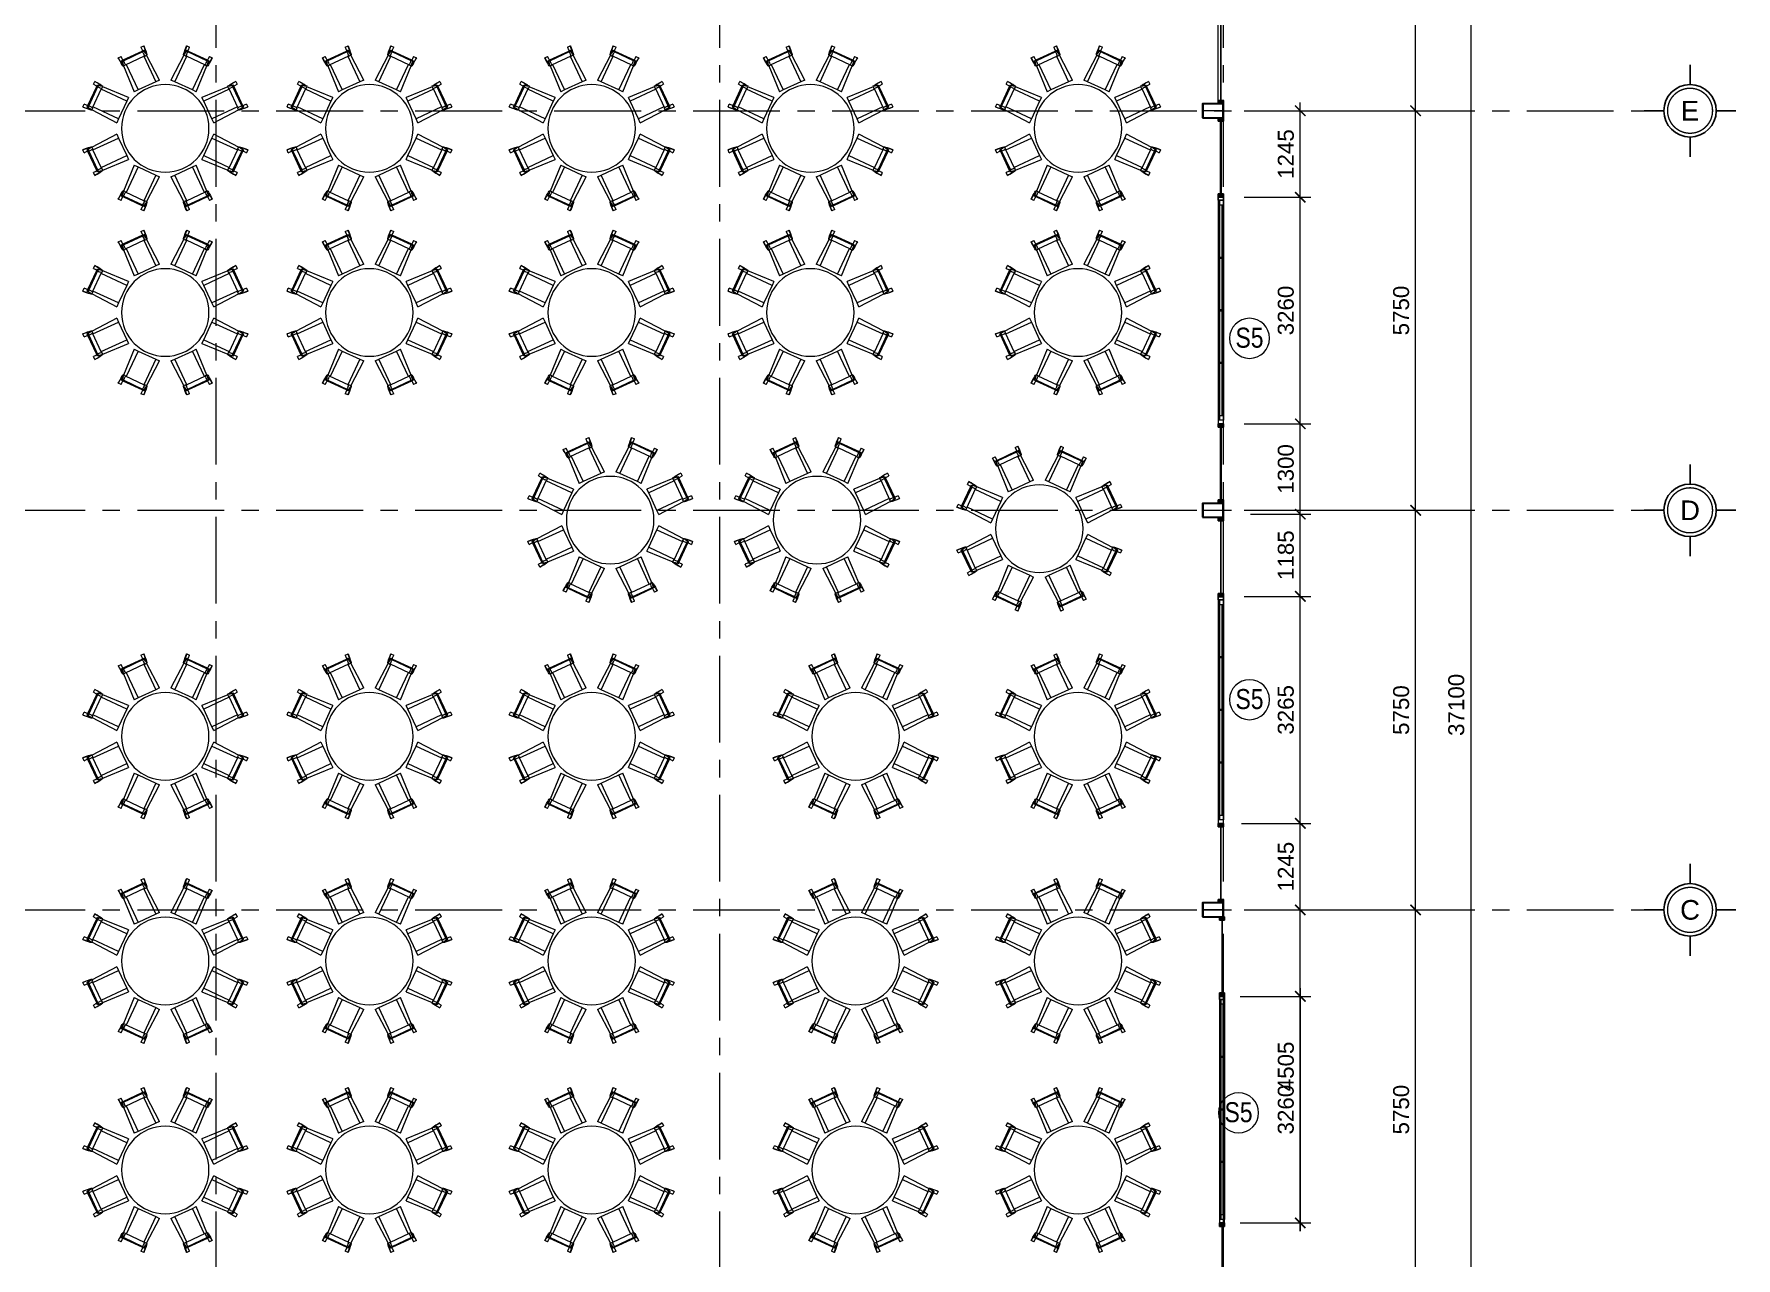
# Model space of a CAD drawing. Header units: millimetres. Extents: x 886808 to 1650903, y -1008069 to 230892.
# Drawn here: x 948298 to 972796, y -496899 to -479286 of the extents above; entities that cross this region are included whole.
import ezdxf
from ezdxf.enums import TextEntityAlignment as Align

# ---------------------------------------------------------------- set-up
doc = ezdxf.new("R2010")
doc.units = ezdxf.units.MM
for name, pattern in [('CENTER', [2, 1.25, -0.25, 0.25, -0.25]), ('CENTER2', [28.575, 19.05, -3.175, 3.175, -3.175]), ('CONTINOUS', [0])]:
    doc.linetypes.add(name, pattern=pattern)
doc.layers.get('0').update_dxf_attribs({"lineweight": 0})
for name, color, linetype, lineweight in [('03- Net Cua- 153', 153, 'Continuous', 9), ('8l NET TO', 8, 'Continuous', 9), ('A-GLAZ-CURT', 52, 'Continuous', 5), ('A-GLAZ-CWMG', 51, 'Continuous', 5), ('A-Wall', 113, 'Continuous', 30), ('A_Dim', 8, 'Continuous', 5), ('DS_Dim', 8, 'Continuous', 0), ('I-FURN', 252, 'Continuous', 5), ('net truc', 250, 'CENTER2', 5), ('Text', 250, 'Continuous', 25)]:
    doc.layers.add(name, color=color, linetype=linetype, lineweight=lineweight)
doc.styles.add('Arial', font='arial.ttf', dxfattribs={"height": 253.361452})
doc.styles.add('OBAYASHI', font='ARIALN.TTF')
doc.styles.add('TIÊU ĐỀ', font='arial.ttf', dxfattribs={"height": 230})
doc.styles.add('TRUNG TIN', font='')
doc.styles.get('TRUNG TIN').set_extended_font_data('VNI-Helve-Condense')
doc.dimstyles.new('1-100', dxfattribs={"dimtxt": 230, "dimasz": 150, "dimexe": 150, "dimexo": 300, "dimgap": 90, "dimtad": 1, "dimdec": 0, "dimrnd": 5, "dimzin": 0, "dimtxsty": 'TIÊU ĐỀ', "dimblk": 'ARCHTICK', "dimcen": 100, "dimdle": 120, "dimclrd": 256, "dimclre": 256, "dimclrt": 2, "dimadec": 0, "dimazin": 0, "dimtfac": 1, "dimtdec": 0, "dimtix": 1, "dimtmove": 1, "dimatfit": 3, "dimldrblk": 'OPEN30', "dimfxl": 900, "dimtolj": 1, "dimtzin": 0, "dimlwd": 13, "dimlwe": 13, "dimarcsym": 1})

# ---------------------------------------------------------------- blocks, each defined once
blk = doc.blocks.new('_ArchTick')
at = {"color": 0, "linetype": 'ByBlock', "const_width": 0.15}
blk.add_lwpolyline([(-0.5, -0.5), (0.5, 0.5)], dxfattribs=at)
blk = doc.blocks.new('*D625')
at = {"layer": 'A_Dim', "lineweight": 13, "transparency": 16777216}
for p, q in [((965719, -491890), (968335, -491890)), ((968185, -497760), (968185, -491770)), ((965719, -497640), (968335, -497640))]:
    blk.add_line(p, q, dxfattribs=at)
at = {"layer": 'Defpoints', "color": 0, "transparency": 16777216}
for p in [(965419, -491890), (968185, -491890), (965419, -497640)]:
    blk.add_point(p, dxfattribs=at)
at = {"layer": 'A_Dim', "lineweight": 13, "transparency": 16777216, "xscale": 150, "yscale": 150, "zscale": 150}
for p, rotation in [((968185, -491890), 90), ((968185, -497640), 270)]:
    blk.add_blockref('_ArchTick', p, dxfattribs=dict(at, rotation=rotation))
at = {"layer": 'A_Dim', "color": 2, "transparency": 16777216, "insert": (967977, -494765), "char_height": 230, "attachment_point": 5, "rotation": 90, "style": 'TIÊU ĐỀ'}
blk.add_mtext('\\A1;5750', dxfattribs=at)
blk = doc.blocks.new('_Open30')
at = {"color": 0, "linetype": 'ByBlock', "lineweight": -2}
for p, q in [((-1, 0.27), (0, 0)), ((0, 0), (-1, -0.27)), ((0, 0), (-1, 0))]:
    blk.add_line(p, q, dxfattribs=at)
blk = doc.blocks.new('*D626')
at = {"layer": 'A_Dim', "lineweight": 13, "transparency": 16777216}
for p, q in [((968185, -492010), (968185, -486020)), ((965719, -486140), (968335, -486140)), ((965719, -491890), (968335, -491890))]:
    blk.add_line(p, q, dxfattribs=at)
at = {"layer": 'Defpoints', "color": 0, "transparency": 16777216}
for p in [(965419, -486140), (968185, -486140), (965419, -491890)]:
    blk.add_point(p, dxfattribs=at)
at = {"layer": 'A_Dim', "lineweight": 13, "transparency": 16777216, "xscale": 150, "yscale": 150, "zscale": 150}
for p, rotation in [((968185, -486140), 90), ((968185, -491890), 270)]:
    blk.add_blockref('_ArchTick', p, dxfattribs=dict(at, rotation=rotation))
at = {"layer": 'A_Dim', "color": 2, "transparency": 16777216, "insert": (967977, -489015), "char_height": 230, "attachment_point": 5, "rotation": 90, "style": 'TIÊU ĐỀ'}
blk.add_mtext('\\A1;5750', dxfattribs=at)
blk = doc.blocks.new('*D616')
at = {"layer": 'A_Dim', "lineweight": 13, "transparency": 16777216}
for p, q in [((965719, -480390), (968335, -480390)), ((968185, -486260), (968185, -480270)), ((965719, -486140), (968335, -486140))]:
    blk.add_line(p, q, dxfattribs=at)
at = {"layer": 'Defpoints', "color": 0, "transparency": 16777216}
for p in [(965419, -480390), (968185, -480390), (965419, -486140)]:
    blk.add_point(p, dxfattribs=at)
at = {"layer": 'A_Dim', "lineweight": 13, "transparency": 16777216, "xscale": 150, "yscale": 150, "zscale": 150}
for p, rotation in [((968185, -480390), 90), ((968185, -486140), 270)]:
    blk.add_blockref('_ArchTick', p, dxfattribs=dict(at, rotation=rotation))
at = {"layer": 'A_Dim', "color": 2, "transparency": 16777216, "insert": (967977, -483265), "char_height": 230, "attachment_point": 5, "rotation": 90, "style": 'TIÊU ĐỀ'}
blk.add_mtext('\\A1;5750', dxfattribs=at)
blk = doc.blocks.new('*D617')
at = {"layer": 'A_Dim', "lineweight": 13, "transparency": 16777216}
for p, q in [((965719, -475390), (968335, -475390)), ((968185, -480510), (968185, -475270)), ((965719, -480390), (968335, -480390))]:
    blk.add_line(p, q, dxfattribs=at)
at = {"layer": 'Defpoints', "color": 0, "transparency": 16777216}
for p in [(965419, -475390), (968185, -475390), (965419, -480390)]:
    blk.add_point(p, dxfattribs=at)
at = {"layer": 'A_Dim', "lineweight": 13, "transparency": 16777216, "xscale": 150, "yscale": 150, "zscale": 150}
for p, rotation in [((968185, -475390), 90), ((968185, -480390), 270)]:
    blk.add_blockref('_ArchTick', p, dxfattribs=dict(at, rotation=rotation))
at = {"layer": 'A_Dim', "color": 2, "transparency": 16777216, "insert": (967977, -477890), "char_height": 230, "attachment_point": 5, "rotation": 90, "style": 'TIÊU ĐỀ'}
blk.add_mtext('\\A1;5000', dxfattribs=at)
blk = doc.blocks.new('*D619')
at = {"layer": 'A_Dim', "lineweight": 13, "transparency": 16777216}
for p, q in [((968978, -470270), (968978, -507610)), ((965719, -470390), (969128, -470390)), ((965219, -507490), (969128, -507490))]:
    blk.add_line(p, q, dxfattribs=at)
at = {"layer": 'Defpoints', "color": 0, "transparency": 16777216}
for p in [(965419, -470390), (964919, -507490), (968978, -507490)]:
    blk.add_point(p, dxfattribs=at)
at = {"layer": 'A_Dim', "lineweight": 13, "transparency": 16777216, "xscale": 150, "yscale": 150, "zscale": 150}
for p, rotation in [((968978, -470390), 90), ((968978, -507490), 270)]:
    blk.add_blockref('_ArchTick', p, dxfattribs=dict(at, rotation=rotation))
at = {"layer": 'A_Dim', "color": 2, "transparency": 16777216, "insert": (968771, -488940), "char_height": 230, "attachment_point": 5, "rotation": 90, "style": 'TIÊU ĐỀ'}
blk.add_mtext('\\A1;37100', dxfattribs=at)
blk = doc.blocks.new('Rectangular Mullion - 50x75mm-6290178-MẶT BẰNG TƯỜNG ĐIỂN HÌNH TẦNG 2_ TẦNG 4')
at = {"layer": 'A-GLAZ-CWMG'}
blk.add_hatch(color=256, dxfattribs=at).paths.add_polyline_path([(25, -37.5), (-25, -37.5), (-25, 37.5), (25, 37.5)], flags=0)
at = {"layer": 'A-GLAZ-CWMG', "lineweight": 25}
for p, q in [((-25, 37.5), (25, 37.5)), ((-25, -37.5), (-25, 37.5)), ((25, 37.5), (25, -37.5)), ((25, -37.5), (-25, -37.5))]:
    blk.add_line(p, q, dxfattribs=at)
blk = doc.blocks.new('*U165')
at = {"color": 0, "ltscale": 40, "transparency": 33554636}
for p, q in [((-2000, 100), (1267, 100)), ((1267, 25), (-2000, 25))]:
    blk.add_line(p, q, dxfattribs=at)
at = {"color": 7, "ltscale": 5, "transparency": 33554636}
for p, q in [((-2000, 100), (-2000, 25)), ((1267, 100), (1267, 25))]:
    blk.add_line(p, q, dxfattribs=at)
at = {"ltscale": 40, "transparency": 33554636}
for p, q in [((1217, 100), (-1950, 100)), ((1147, 75), (-1880, 75)), ((-1880, 50), (1147, 50))]:
    blk.add_line(p, q, dxfattribs=at)
at = {"color": 0, "lineweight": -2, "transparency": 33554636}
for points in [[(-2000, 100), (-1950, 100), (-1950, 25), (-2000, 25)], [(1267, 100), (1217, 100), (1217, 25), (1267, 25)]]:
    blk.add_lwpolyline(points, close=True, dxfattribs=at)
at = {"ltscale": 40, "transparency": 33554636}
for points in [[(-1950, 50), (-1880, 50), (-1880, 100), (-1950, 100)], [(-1128, 75), (-1118, 75), (-1118, 50), (-1128, 50)], [(-372, 75), (-362, 75), (-362, 50), (-372, 50)], [(385, 75), (395, 75), (395, 50), (385, 50)], [(1147, 50), (1217, 50), (1217, 100), (1147, 100)]]:
    blk.add_lwpolyline(points, close=True, dxfattribs=at)
blk = doc.blocks.new('so thu tu bac thang')
at = {"ltscale": 300}
blk.add_circle((38, 0), 125, dxfattribs=at)
at = {"style": 'OBAYASHI'}
blk.add_attdef('SO_THU_TU_BAC_THANG', (-91, -139), '', height=300, dxfattribs=at)
blk = doc.blocks.new('*U900')
for p, q in [((0, 7), (0, 4)), ((-7, 0), (-4, 0)), ((7, 0), (4, 0)), ((0, -7), (0, -4))]:
    blk.add_line(p, q)
blk.add_circle((0, 0), 4)
at = {"layer": 'net truc', "color": 4, "linetype": 'CONTINOUS', "ltscale": 0.08, "const_width": 0.208}
blk.add_lwpolyline([(3.43, -0.02, 0.414214), (0.02, 3.43, 2.414214), (3.43, -0.02, 0.24166)], format="xyb", dxfattribs=at)
at = {"color": 7, "style": 'Arial', "flags": 8}
blk.add_attdef('DETAIL#', text='', height=3, dxfattribs=at).set_placement((0, 0), align=Align.MIDDLE_CENTER)
blk = doc.blocks.new('cc')
at = {"layer": 'A-GLAZ-CURT', "transparency": 33554636}
blk.add_lwpolyline([(222569, 39756), (222287, 39756), (222287, 39659), (222278, 39659), (222278, 39859), (222287, 39859), (222287, 39762), (222569, 39762), (222569, 39859), (222578, 39859), (222578, 39659), (222569, 39659)], close=True, dxfattribs=at)
at = {"layer": 'A-Wall', "transparency": 33554636}
blk.add_lwpolyline([(222278, 39659), (222578, 39659), (222578, 39859), (222278, 39859)], close=True, dxfattribs=at)
blk = doc.blocks.new('Cafeteria_Table_-_Round_3929 - 54_ Dia_-V26-MẶT BẰNG BỐ TRÍ TẦNG 2')
at = {"layer": 'I-FURN', "transparency": 33554636}
for p, q in [((-523, 1016), (-483, 1035)), ((-518, 1004), (-523, 1016)), ((-476, 975), (-452, 986)), ((-452, 986), (-179, 1113)), ((-446, 974), (-452, 986)), ((-446, 974), (-452, 986)), ((-174, 1101), (-446, 974)), ((-422, 917), (-146, 1046)), ((-197, 1168), (-156, 1187)), ((-179, 1113), (-155, 1125)), ((-174, 1101), (-179, 1113)), ((-149, 1112), (-174, 1101)), ((-157, 1040), (15, 672)), ((-156, 1187), (-151, 1175)), ((-149, 1112), (-155, 1125)), ((-145, 1044), (-143, 1042)), ((-143, 1042), (-112, 1057)), ((-131, 1086), (-124, 1079)), ((-122, 1078), (-121, 1079)), ((70, 697), (-117, 1055)), ((422, 1055), (235, 697)), ((290, 672), (462, 1040)), ((417, 1057), (448, 1042)), ((426, 1079), (427, 1078)), ((429, 1079), (436, 1086)), ((448, 1042), (450, 1044)), ((451, 1046), (726, 917)), ((460, 1125), (454, 1112)), ((478, 1101), (454, 1112)), ((455, 1175), (461, 1187)), ((460, 1125), (484, 1113)), ((461, 1187), (502, 1168)), ((484, 1113), (478, 1101)), ((751, 974), (478, 1101)), ((484, 1113), (757, 986)), ((757, 986), (751, 974)), ((757, 986), (751, 974)), ((757, 986), (781, 975)), ((788, 1035), (828, 1016)), ((828, 1016), (822, 1004)), ((-470, 962), (-476, 975)), ((-446, 974), (-470, 962)), ((-452, 898), (-421, 913)), ((-447, 901), (-294, 528)), ((-432, 942), (-434, 946)), ((-411, 922), (-239, 554)), ((544, 554), (715, 922)), ((598, 528), (752, 901)), ((725, 913), (757, 898)), ((739, 946), (737, 942)), ((775, 962), (751, 974)), ((781, 975), (775, 962)), ((-961, 332), (-834, 604)), ((-821, 598), (-948, 326)), ((-893, 298), (-764, 574)), ((-882, 635), (-863, 676)), ((-863, 676), (-851, 670)), ((-834, 604), (-823, 629)), ((-834, 604), (-821, 599)), ((-834, 604), (-821, 598)), ((-823, 629), (-810, 623)), ((-810, 623), (-821, 599)), ((-793, 586), (-790, 585)), ((-401, 391), (-770, 563)), ((-767, 614), (-767, 616)), ((-760, 573), (-746, 605)), ((-376, 446), (-748, 599)), ((-239, 554), (-294, 528)), ((15, 672), (-239, 554)), ((70, 697), (15, 672)), ((290, 672), (235, 697)), ((544, 554), (290, 672)), ((598, 528), (544, 554)), ((1053, 599), (680, 446)), ((1074, 563), (706, 391)), ((1050, 605), (1065, 573)), ((1069, 574), (1198, 298)), ((1072, 616), (1072, 614)), ((1094, 585), (1098, 586)), ((1115, 623), (1127, 629)), ((1126, 599), (1115, 623)), ((1126, 599), (1139, 604)), ((1126, 598), (1139, 604)), ((1253, 326), (1126, 598)), ((1127, 629), (1139, 604)), ((1139, 604), (1266, 332)), ((1156, 670), (1168, 676)), ((1168, 676), (1187, 635)), ((-1034, 309), (-1016, 349)), ((-1022, 303), (-1034, 309)), ((-972, 308), (-961, 332)), ((-972, 308), (-960, 302)), ((-961, 332), (-948, 326)), ((-948, 326), (-960, 302)), ((-927, 274), (-926, 274)), ((-908, 306), (-904, 304)), ((-904, 264), (-890, 296)), ((-902, 303), (-893, 298)), ((-902, 270), (-545, 83)), ((-890, 296), (-892, 297)), ((-520, 138), (-888, 309)), ((-401, 391), (-520, 138)), ((-376, 446), (-401, 391)), ((706, 391), (680, 446)), ((824, 138), (706, 391)), ((1192, 309), (824, 138)), ((850, 83), (1207, 270)), ((1194, 296), (1209, 264)), ((1196, 297), (1195, 296)), ((1231, 274), (1232, 274)), ((1253, 326), (1266, 332)), ((1265, 302), (1253, 326)), ((1265, 302), (1277, 308)), ((1266, 332), (1277, 308)), ((1320, 349), (1339, 309)), ((1339, 309), (1327, 303)), ((-520, 138), (-545, 83)), ((850, 83), (824, 138)), ((-545, -83), (-902, -270)), ((-888, -309), (-520, -138)), ((-545, -83), (-520, -138)), ((-520, -138), (-401, -391)), ((706, -391), (824, -138)), ((824, -138), (850, -83)), ((824, -138), (1192, -309)), ((1207, -270), (850, -83)), ((-1034, -309), (-1022, -303)), ((-1016, -349), (-1034, -309)), ((-960, -302), (-972, -308)), ((-961, -332), (-972, -308)), ((-948, -326), (-961, -332)), ((-834, -604), (-961, -332)), ((-960, -302), (-948, -326)), ((-948, -326), (-821, -598)), ((-926, -274), (-927, -274)), ((-904, -304), (-908, -306)), ((-890, -296), (-904, -264)), ((-893, -298), (-902, -303)), ((-764, -574), (-893, -298)), ((-892, -297), (-890, -296)), ((-770, -563), (-401, -391)), ((-748, -599), (-376, -446)), ((-401, -391), (-376, -446)), ((680, -446), (706, -391)), ((680, -446), (1053, -599)), ((706, -391), (1074, -563)), ((1198, -298), (1069, -574)), ((1126, -598), (1253, -326)), ((1266, -332), (1139, -604)), ((1209, -264), (1194, -296)), ((1195, -296), (1196, -297)), ((1232, -274), (1231, -274)), ((1253, -326), (1265, -302)), ((1266, -332), (1253, -326)), ((1277, -308), (1265, -302)), ((1277, -308), (1266, -332)), ((1339, -309), (1320, -349)), ((1327, -303), (1339, -309)), ((-863, -676), (-882, -635)), ((-851, -670), (-863, -676)), ((-821, -598), (-834, -604)), ((-821, -599), (-834, -604)), ((-823, -629), (-834, -604)), ((-810, -623), (-823, -629)), ((-821, -599), (-810, -623)), ((-767, -616), (-767, -614)), ((-746, -605), (-760, -573)), ((-294, -528), (-447, -901)), ((-239, -554), (-411, -922)), ((-294, -528), (-239, -554)), ((-239, -554), (15, -672)), ((15, -672), (-157, -1040)), ((-117, -1055), (70, -697)), ((15, -672), (70, -697)), ((235, -697), (290, -672)), ((235, -697), (422, -1055)), ((290, -672), (544, -554)), ((462, -1040), (290, -672)), ((544, -554), (598, -528)), ((715, -922), (544, -554)), ((752, -901), (598, -528)), ((1065, -573), (1050, -605)), ((1072, -614), (1072, -616)), ((1098, -586), (1094, -585)), ((1115, -623), (1126, -599)), ((1127, -629), (1115, -623)), ((1139, -604), (1126, -598)), ((1139, -604), (1126, -599)), ((1139, -604), (1127, -629)), ((1168, -676), (1156, -670)), ((1187, -635), (1168, -676)), ((-476, -975), (-470, -962)), ((-452, -986), (-476, -975)), ((-470, -962), (-446, -974)), ((-462, -920), (-463, -920)), ((-421, -913), (-452, -898)), ((-452, -986), (-446, -974)), ((-452, -986), (-446, -974)), ((-446, -974), (-174, -1101)), ((-146, -1046), (-422, -917)), ((726, -917), (451, -1046)), ((478, -1101), (751, -974)), ((757, -898), (725, -913)), ((751, -974), (775, -962)), ((751, -974), (757, -986)), ((751, -974), (757, -986)), ((781, -975), (757, -986)), ((768, -920), (767, -920)), ((775, -962), (781, -975)), ((-523, -1016), (-518, -1004)), ((-483, -1035), (-523, -1016)), ((-179, -1113), (-452, -986)), ((-156, -1187), (-197, -1168)), ((-179, -1113), (-174, -1101)), ((-155, -1125), (-179, -1113)), ((-174, -1101), (-149, -1112)), ((-151, -1175), (-156, -1187)), ((-155, -1125), (-149, -1112)), ((-143, -1042), (-145, -1044)), ((-112, -1057), (-143, -1042)), ((448, -1042), (417, -1057)), ((450, -1044), (448, -1042)), ((454, -1112), (478, -1101)), ((454, -1112), (460, -1125)), ((461, -1187), (455, -1175)), ((484, -1113), (460, -1125)), ((502, -1168), (461, -1187)), ((478, -1101), (484, -1113)), ((757, -986), (484, -1113)), ((828, -1016), (788, -1035)), ((822, -1004), (828, -1016))]:
    blk.add_line(p, q, dxfattribs=at)
at = {"layer": 'I-FURN', "transparency": 33554636, "flags": 128}
for points in [[(-523, 1016), (-505, 983), (-490, 956), (-478, 937), (-469, 925), (-463, 920)], [(-453, 898), (-459, 903), (-468, 916), (-481, 938), (-498, 967), (-518, 1004)], [(-457, 983), (-466, 1001), (-483, 1035)], [(-197, 1168), (-182, 1133), (-174, 1115)], [(-174, 1101), (-160, 1073), (-153, 1060)], [(-121, 1079), (-122, 1087), (-125, 1101), (-132, 1123), (-143, 1152), (-156, 1187)], [(-155, 1125), (-142, 1102), (-131, 1087)], [(-146, 1046), (-152, 1057), (-154, 1060)], [(-151, 1175), (-135, 1136), (-124, 1104), (-116, 1081), (-111, 1065), (-111, 1057)], [(-151, 1056), (-151, 1054), (-148, 1049)], [(-111, 1057), (-115, 1058), (-122, 1068), (-134, 1086), (-149, 1112)], [(416, 1057), (416, 1065), (420, 1081), (428, 1104), (440, 1136), (455, 1175)], [(454, 1112), (439, 1086), (427, 1068), (420, 1058), (416, 1057)], [(461, 1187), (447, 1152), (437, 1123), (430, 1101), (426, 1087), (426, 1079)], [(436, 1087), (446, 1102), (460, 1125)], [(458, 1060), (456, 1057), (451, 1046)], [(452, 1049), (455, 1054), (456, 1056)], [(458, 1060), (465, 1073), (478, 1101)], [(478, 1115), (486, 1133), (502, 1168)], [(822, 1004), (802, 967), (786, 938), (773, 916), (763, 903), (758, 898)], [(788, 1035), (771, 1001), (762, 983)], [(768, 920), (773, 925), (782, 937), (794, 956), (810, 983), (828, 1016)], [(-463, 920), (-461, 922), (-463, 932), (-468, 950), (-476, 975)], [(-470, 962), (-460, 934), (-454, 913), (-451, 901), (-453, 898)], [(-421, 913), (-421, 915), (-425, 926)], [(730, 926), (726, 915), (726, 913)], [(758, 898), (756, 901), (758, 913), (765, 934), (775, 962)], [(781, 975), (772, 950), (767, 932), (766, 922), (768, 920)], [(-882, 635), (-848, 618), (-831, 609)], [(-767, 616), (-772, 621), (-785, 630), (-804, 642), (-830, 657), (-863, 676)], [(-851, 670), (-815, 650), (-785, 633), (-764, 620), (-751, 611), (-746, 606)], [(-823, 629), (-797, 620), (-780, 615), (-770, 613)], [(-746, 606), (-749, 604), (-761, 606), (-781, 612), (-810, 623)], [(-776, 579), (-774, 578), (-763, 574), (-761, 573)], [(1050, 606), (1056, 611), (1069, 620), (1090, 633), (1119, 650), (1156, 670)], [(1115, 623), (1086, 612), (1066, 606), (1054, 604), (1050, 606)], [(1066, 573), (1068, 574), (1079, 578)], [(1168, 676), (1135, 657), (1109, 642), (1089, 630), (1077, 621), (1072, 616)], [(1074, 613), (1085, 615), (1102, 620), (1127, 629)], [(1135, 609), (1153, 618), (1187, 635)], [(-1034, 309), (-999, 295), (-970, 285), (-949, 278), (-934, 274), (-927, 274)], [(-905, 264), (-913, 264), (-928, 268), (-952, 276), (-983, 288), (-1022, 303)], [(-963, 326), (-981, 334), (-1016, 349)], [(-927, 277), (-934, 284), (-949, 294), (-972, 308)], [(-960, 302), (-933, 286), (-915, 275), (-906, 267), (-905, 264)], [(-908, 306), (-921, 313), (-948, 326)], [(-896, 300), (-902, 303), (-903, 303)], [(1198, 298), (1209, 304), (1213, 306)], [(1209, 304), (1207, 303), (1201, 300)], [(1327, 303), (1288, 288), (1257, 276), (1233, 268), (1217, 264), (1210, 264)], [(1210, 264), (1211, 267), (1220, 275), (1238, 286), (1265, 302)], [(1253, 326), (1226, 313), (1212, 306)], [(1277, 308), (1254, 294), (1239, 284), (1231, 277)], [(1232, 274), (1239, 274), (1254, 278), (1275, 285), (1304, 295), (1339, 309)], [(1320, 349), (1286, 334), (1267, 326)], [(-927, -274), (-934, -274), (-949, -278), (-970, -285), (-999, -295), (-1034, -309)], [(-1022, -303), (-983, -288), (-952, -276), (-928, -268), (-913, -264), (-905, -264)], [(-1016, -349), (-981, -334), (-963, -326)], [(-972, -308), (-949, -294), (-934, -284), (-927, -277)], [(-905, -264), (-906, -267), (-915, -275), (-933, -286), (-960, -302)], [(-948, -326), (-921, -313), (-908, -306)], [(-903, -303), (-902, -303), (-896, -300)], [(1213, -306), (1209, -304), (1198, -298)], [(1201, -300), (1207, -303), (1209, -304)], [(1265, -302), (1238, -286), (1220, -275), (1211, -267), (1210, -264)], [(1210, -264), (1217, -264), (1233, -268), (1257, -276), (1288, -288), (1327, -303)], [(1212, -306), (1226, -313), (1253, -326)], [(1231, -277), (1239, -284), (1254, -294), (1277, -308)], [(1339, -309), (1304, -295), (1275, -285), (1254, -278), (1239, -274), (1232, -274)], [(1267, -326), (1286, -334), (1320, -349)], [(-831, -609), (-848, -618), (-882, -635)], [(-863, -676), (-830, -657), (-804, -642), (-785, -630), (-772, -621), (-767, -616)], [(-746, -606), (-751, -611), (-764, -620), (-785, -633), (-815, -650), (-851, -670)], [(-770, -613), (-780, -615), (-797, -620), (-823, -629)], [(-810, -623), (-781, -612), (-761, -606), (-749, -604), (-746, -606)], [(-790, -585), (-793, -586), (-795, -587)], [(-761, -573), (-763, -574), (-774, -578), (-776, -579)], [(1050, -606), (1054, -604), (1066, -606), (1086, -612), (1115, -623)], [(1156, -670), (1119, -650), (1090, -633), (1069, -620), (1056, -611), (1050, -606)], [(1079, -578), (1068, -574), (1066, -573)], [(1072, -616), (1077, -621), (1089, -630), (1109, -642), (1135, -657), (1168, -676)], [(1127, -629), (1102, -620), (1085, -615), (1074, -613)], [(1187, -635), (1153, -618), (1135, -609)], [(-463, -920), (-469, -925), (-478, -937), (-490, -956), (-505, -983), (-523, -1016)], [(-518, -1004), (-498, -967), (-481, -938), (-468, -916), (-459, -903), (-453, -898)], [(-476, -975), (-468, -950), (-463, -932), (-461, -922)], [(-453, -898), (-451, -901), (-454, -913), (-460, -934), (-470, -962)], [(-434, -947), (-434, -946), (-432, -942)], [(-426, -928), (-425, -926), (-421, -915), (-421, -913)], [(726, -913), (726, -915), (730, -926), (731, -928)], [(737, -942), (739, -946), (739, -947)], [(775, -962), (765, -934), (758, -913), (756, -901), (758, -898)], [(758, -898), (763, -903), (773, -916), (786, -938), (802, -967), (822, -1004)], [(766, -922), (767, -932), (772, -950), (781, -975)], [(828, -1016), (810, -983), (794, -956), (782, -937), (773, -925), (768, -920)], [(-483, -1035), (-466, -1001), (-457, -983)], [(-174, -1115), (-182, -1133), (-197, -1168)], [(-153, -1060), (-160, -1073), (-174, -1101)], [(-156, -1187), (-143, -1152), (-132, -1123), (-125, -1101), (-122, -1087), (-121, -1079)], [(-121, -1079), (-124, -1079), (-131, -1087), (-142, -1102), (-155, -1125)], [(-154, -1060), (-152, -1057), (-146, -1046)], [(-148, -1049), (-151, -1054), (-151, -1056)], [(-111, -1057), (-111, -1065), (-116, -1081), (-124, -1104), (-135, -1136), (-151, -1175)], [(-149, -1112), (-134, -1086), (-122, -1068), (-115, -1058), (-111, -1057)], [(455, -1175), (440, -1136), (428, -1104), (420, -1081), (416, -1065), (416, -1057)], [(416, -1057), (420, -1058), (427, -1068), (439, -1086), (454, -1112)], [(460, -1125), (446, -1102), (436, -1087), (429, -1079), (426, -1079)], [(426, -1079), (426, -1087), (430, -1101), (437, -1123), (447, -1152), (461, -1187)], [(451, -1046), (456, -1057), (458, -1060)], [(456, -1056), (455, -1054), (452, -1049)], [(478, -1101), (465, -1073), (458, -1060)], [(502, -1168), (486, -1133), (478, -1115)], [(762, -983), (771, -1001), (788, -1035)]]:
    blk.add_lwpolyline(points, dxfattribs=at)
at = {"layer": 'I-FURN', "transparency": 33554636}
for start, end in [(0, 180), (180, 0)]:
    blk.add_arc((152, 0), 630, start, end, dxfattribs=at)
for centre, major_axis, start_param, end_param in [((-833, 1797), (-412, 884), 3.410964, 3.51126), ((-833, 1797), (-412, 884), 3.23382, 3.401937), ((1137, 1797), (412, 884), 2.881248, 3.049365), ((1137, 1797), (412, 884), 2.771925, 2.872221), ((-1644, 985), (-884, 412), 2.771925, 2.865674), ((-1644, 985), (-884, 412), 2.881248, 3.049365), ((1949, 985), (884, 412), 3.23382, 3.401937), ((1949, 985), (884, 412), 3.417511, 3.51126), ((-1644, -985), (884, 412), 0.269372, 0.369668), ((-1644, -985), (884, 412), 0.092227, 0.260344), ((1949, -985), (-884, 412), 6.022841, 6.190958), ((1949, -985), (-884, 412), 5.913518, 6.013814), ((-833, -1797), (412, 884), 5.913518, 6.013814), ((-833, -1797), (412, 884), 6.022841, 6.190958), ((1137, -1797), (-412, 884), 0.092227, 0.260344), ((1137, -1797), (-412, 884), 0.269372, 0.369668)]:
    blk.add_ellipse(centre, major_axis=major_axis, ratio=0.007077, start_param=start_param, end_param=end_param, dxfattribs=at)
blk = doc.blocks.new('*D1442')
at = {"layer": 'A_Dim', "lineweight": 13, "transparency": 16777216}
for p, q in [((966525, -493015), (966525, -496515)), ((965661, -493135), (966675, -493135)), ((965661, -496395), (966675, -496395))]:
    blk.add_line(p, q, dxfattribs=at)
at = {"layer": 'Defpoints', "color": 0, "transparency": 16777216}
for p in [(965361, -493135), (965361, -496395), (966525, -496395)]:
    blk.add_point(p, dxfattribs=at)
at = {"layer": 'A_Dim', "lineweight": 13, "transparency": 16777216, "xscale": 150, "yscale": 150, "zscale": 150}
for p, rotation in [((966525, -493135), 90), ((966525, -496395), 270)]:
    blk.add_blockref('_ArchTick', p, dxfattribs=dict(at, rotation=rotation))
at = {"layer": 'A_Dim', "color": 2, "transparency": 16777216, "insert": (966317, -494765), "char_height": 230, "attachment_point": 5, "rotation": 90, "style": 'TIÊU ĐỀ'}
blk.add_mtext('\\A1;3260', dxfattribs=at)
blk = doc.blocks.new('*D1443')
at = {"layer": 'A_Dim', "lineweight": 13, "transparency": 16777216}
for p, q in [((966276, -491890), (966675, -491890)), ((966525, -496515), (966525, -491770)), ((965661, -496395), (966675, -496395))]:
    blk.add_line(p, q, dxfattribs=at)
at = {"layer": 'Defpoints', "color": 0, "transparency": 16777216}
for p in [(965976, -491890), (966525, -491890), (965361, -496395)]:
    blk.add_point(p, dxfattribs=at)
at = {"layer": 'A_Dim', "lineweight": 13, "transparency": 16777216, "xscale": 150, "yscale": 150, "zscale": 150}
for p, rotation in [((966525, -491890), 90), ((966525, -496395), 270)]:
    blk.add_blockref('_ArchTick', p, dxfattribs=dict(at, rotation=rotation))
at = {"layer": 'A_Dim', "color": 2, "transparency": 16777216, "insert": (966318, -494143), "char_height": 230, "attachment_point": 5, "rotation": 90, "style": 'TIÊU ĐỀ'}
blk.add_mtext('\\A1;4505', dxfattribs=at)
blk = doc.blocks.new('*D1444')
at = {"layer": 'A_Dim', "lineweight": 13, "transparency": 16777216}
for p, q in [((965681, -490645), (966675, -490645)), ((966525, -492010), (966525, -490525)), ((966276, -491890), (966675, -491890))]:
    blk.add_line(p, q, dxfattribs=at)
at = {"layer": 'Defpoints', "color": 0, "transparency": 16777216}
for p in [(965381, -490645), (966525, -490645), (965976, -491890)]:
    blk.add_point(p, dxfattribs=at)
at = {"layer": 'A_Dim', "lineweight": 13, "transparency": 16777216, "xscale": 150, "yscale": 150, "zscale": 150}
for p, rotation in [((966525, -490645), 90), ((966525, -491890), 270)]:
    blk.add_blockref('_ArchTick', p, dxfattribs=dict(at, rotation=rotation))
at = {"layer": 'A_Dim', "color": 2, "transparency": 16777216, "insert": (966318, -491268), "char_height": 230, "attachment_point": 5, "rotation": 90, "style": 'TIÊU ĐỀ'}
blk.add_mtext('\\A1;1245', dxfattribs=at)
blk = doc.blocks.new('*D1445')
at = {"layer": 'A_Dim', "lineweight": 13, "transparency": 16777216}
for p, q in [((965719, -487378), (966675, -487378)), ((966525, -490765), (966525, -487258)), ((965681, -490645), (966675, -490645))]:
    blk.add_line(p, q, dxfattribs=at)
at = {"layer": 'Defpoints', "color": 0, "transparency": 16777216}
for p in [(965419, -487378), (966525, -487378), (965381, -490645)]:
    blk.add_point(p, dxfattribs=at)
at = {"layer": 'A_Dim', "lineweight": 13, "transparency": 16777216, "xscale": 150, "yscale": 150, "zscale": 150}
for p, rotation in [((966525, -487378), 90), ((966525, -490645), 270)]:
    blk.add_blockref('_ArchTick', p, dxfattribs=dict(at, rotation=rotation))
at = {"layer": 'A_Dim', "color": 2, "transparency": 16777216, "insert": (966317, -489012), "char_height": 230, "attachment_point": 5, "rotation": 90, "style": 'TIÊU ĐỀ'}
blk.add_mtext('\\A1;3265', dxfattribs=at)
blk = doc.blocks.new('*D1446')
at = {"layer": 'A_Dim', "lineweight": 13, "transparency": 16777216}
for p, q in [((965810, -486195), (966675, -486195)), ((966525, -487498), (966525, -486075)), ((965719, -487378), (966675, -487378))]:
    blk.add_line(p, q, dxfattribs=at)
at = {"layer": 'Defpoints', "color": 0, "transparency": 16777216}
for p in [(965510, -486195), (966525, -486195), (965419, -487378)]:
    blk.add_point(p, dxfattribs=at)
at = {"layer": 'A_Dim', "lineweight": 13, "transparency": 16777216, "xscale": 150, "yscale": 150, "zscale": 150}
for p, rotation in [((966525, -486195), 90), ((966525, -487378), 270)]:
    blk.add_blockref('_ArchTick', p, dxfattribs=dict(at, rotation=rotation))
at = {"layer": 'A_Dim', "color": 2, "transparency": 16777216, "insert": (966318, -486786), "char_height": 230, "attachment_point": 5, "rotation": 90, "style": 'TIÊU ĐỀ'}
blk.add_mtext('\\A1;1185', dxfattribs=at)
blk = doc.blocks.new('*D1447')
at = {"layer": 'A_Dim', "lineweight": 13, "transparency": 16777216}
for p, q in [((966525, -486315), (966525, -484775)), ((965719, -484895), (966675, -484895)), ((965810, -486195), (966675, -486195))]:
    blk.add_line(p, q, dxfattribs=at)
at = {"layer": 'Defpoints', "color": 0, "transparency": 16777216}
for p in [(965419, -484895), (966525, -484895), (965510, -486195)]:
    blk.add_point(p, dxfattribs=at)
at = {"layer": 'A_Dim', "lineweight": 13, "transparency": 16777216, "xscale": 150, "yscale": 150, "zscale": 150}
for p, rotation in [((966525, -484895), 90), ((966525, -486195), 270)]:
    blk.add_blockref('_ArchTick', p, dxfattribs=dict(at, rotation=rotation))
at = {"layer": 'A_Dim', "color": 2, "transparency": 16777216, "insert": (966317, -485545), "char_height": 230, "attachment_point": 5, "rotation": 90, "style": 'TIÊU ĐỀ'}
blk.add_mtext('\\A1;1300', dxfattribs=at)
blk = doc.blocks.new('*D1448')
at = {"layer": 'A_Dim', "lineweight": 13, "transparency": 16777216}
for p, q in [((966525, -485015), (966525, -481515)), ((965719, -481635), (966675, -481635)), ((965719, -484895), (966675, -484895))]:
    blk.add_line(p, q, dxfattribs=at)
at = {"layer": 'Defpoints', "color": 0, "transparency": 16777216}
for p in [(965419, -481635), (966525, -481635), (965419, -484895)]:
    blk.add_point(p, dxfattribs=at)
at = {"layer": 'A_Dim', "lineweight": 13, "transparency": 16777216, "xscale": 150, "yscale": 150, "zscale": 150}
for p, rotation in [((966525, -481635), 90), ((966525, -484895), 270)]:
    blk.add_blockref('_ArchTick', p, dxfattribs=dict(at, rotation=rotation))
at = {"layer": 'A_Dim', "color": 2, "transparency": 16777216, "insert": (966317, -483265), "char_height": 230, "attachment_point": 5, "rotation": 90, "style": 'TIÊU ĐỀ'}
blk.add_mtext('\\A1;3260', dxfattribs=at)
blk = doc.blocks.new('*D1449')
at = {"layer": 'A_Dim', "lineweight": 13, "transparency": 16777216}
for p, q in [((966019, -480390), (966675, -480390)), ((966525, -481755), (966525, -480270)), ((965719, -481635), (966675, -481635))]:
    blk.add_line(p, q, dxfattribs=at)
at = {"layer": 'Defpoints', "color": 0, "transparency": 16777216}
for p in [(965719, -480390), (966525, -480390), (965419, -481635)]:
    blk.add_point(p, dxfattribs=at)
at = {"layer": 'A_Dim', "lineweight": 13, "transparency": 16777216, "xscale": 150, "yscale": 150, "zscale": 150}
for p, rotation in [((966525, -480390), 90), ((966525, -481635), 270)]:
    blk.add_blockref('_ArchTick', p, dxfattribs=dict(at, rotation=rotation))
at = {"layer": 'A_Dim', "color": 2, "transparency": 16777216, "insert": (966318, -481013), "char_height": 230, "attachment_point": 5, "rotation": 90, "style": 'TIÊU ĐỀ'}
blk.add_mtext('\\A1;1245', dxfattribs=at)

msp = doc.modelspace()

# ---------------------------------------------------------------- linework, layer by layer
at = {"layer": '03- Net Cua- 153', "transparency": 33554636, "elevation": 0}
for points in [[(965376.1, -477090.2), (965376.1, -480240.1), (965386.1, -480240.1), (965386.1, -477090.2)], [(965376.1, -481585.1), (965376.1, -480540.1), (965386.1, -480540.1), (965386.1, -481585.1)], [(965376.1, -485990.1), (965376.1, -484945.1), (965386.1, -484945.1), (965386.1, -485990.1)], [(965376.1, -486290.1), (965376.1, -487335.1), (965386.1, -487335.1), (965386.1, -486290.1)], [(965376.1, -490695.1), (965376.1, -491740.1), (965386.1, -491740.1), (965386.1, -490695.1)], [(965393.2, -492040.1), (965393.2, -493085.1), (965403.2, -493085.1), (965403.2, -492040.1)], [(965393.2, -496445.1), (965393.2, -497490.1), (965403.2, -497490.1), (965403.2, -496445.1)]]:
    msp.add_lwpolyline(points, close=True, dxfattribs=at)
at = {"layer": '8l NET TO', "color": 251, "linetype": 'CENTER', "ltscale": 1000, "true_color": 0x636466, "transparency": 33554636}
for p, q in [((950918.6, -511483.1), (950918.6, -466326.1)), ((958168.6, -511483.1), (958168.6, -466326.1)), ((965418.6, -511483.1), (965418.6, -466326.1)), ((941785.5, -480390.1), (971474.1, -480390.1)), ((941785.5, -486140.1), (971474.1, -486140.1)), ((941785.5, -491890.1), (971474.1, -491890.1))]:
    msp.add_line(p, q, dxfattribs=at)
at = {"layer": 'A_Dim', "transparency": 33554636}
msp.add_lwpolyline([(965343.6, -480265.2), (965343.6, -477890.2), (965343.6, -475515.2)], dxfattribs=at)

# ---------------------------------------------------------------- block references
at = {"transparency": 33554636}
ref = msp.add_blockref('so thu tu bac thang', (965881.7, -483664.9), dxfattribs=dict(at, xscale=-2.304000000003725, yscale=2.304000000003725, zscale=2.304, rotation=359.9999999985525))
ref.add_attrib('SO_THU_TU_BAC_THANG', 'S5', dxfattribs={"height": 288, "style": 'TRUNG TIN'}).set_placement((965793.9, -483799.8), align=Align.CENTER)
ref = msp.add_blockref('so thu tu bac thang', (965881.7, -488865.3), dxfattribs=dict(at, xscale=-2.304000000003725, yscale=2.304000000003725, zscale=2.304, rotation=359.9999999985525))
ref.add_attrib('SO_THU_TU_BAC_THANG', 'S5', dxfattribs={"height": 288, "style": 'TRUNG TIN'}).set_placement((965793.9, -489000.2), align=Align.CENTER)
ref = msp.add_blockref('so thu tu bac thang', (965724.2, -494810.8), dxfattribs=dict(at, xscale=-2.304000000003725, yscale=2.304000000003725, zscale=2.304, rotation=359.9999999985525))
ref.add_attrib('SO_THU_TU_BAC_THANG', 'S5', dxfattribs={"height": 288, "style": 'TRUNG TIN'}).set_placement((965636.5, -494945.8), align=Align.CENTER)
at = {"layer": '03- Net Cua- 153', "transparency": 33554636, "extrusion": (0, 0, -1), "rotation": 90}
for p in [(-965381.1, -480265.2), (-965381.1, -486265.1), (-965381.1, -487360.1), (-965381.1, -490670.1), (-965381.1, -491765.1), (-965398.2, -492015.1), (-965398.2, -493110.1), (-965398.2, -496420.1)]:
    msp.add_blockref('Rectangular Mullion - 50x75mm-6290178-MẶT BẰNG TƯỜNG ĐIỂN HÌNH TẦNG 2_ TẦNG 4', p, dxfattribs=at)
at = {"layer": '03- Net Cua- 153', "transparency": 33554636, "extrusion": (0, 0, -1), "xscale": -1, "rotation": 90}
for p in [(-965381.1, -480515.1), (-965381.1, -481610.1), (-965381.1, -484920.1), (-965381.1, -486015.1)]:
    msp.add_blockref('Rectangular Mullion - 50x75mm-6290178-MẶT BẰNG TƯỜNG ĐIỂN HÌNH TẦNG 2_ TẦNG 4', p, dxfattribs=at)
at = {"layer": '03- Net Cua- 153', "linetype": 'Continuous', "transparency": 33554636, "xscale": -1, "rotation": 270}
for p in [(965318.6, -482895.1), (965318.6, -488645.1), (965335.7, -494395.1)]:
    msp.add_blockref('*U165', p, dxfattribs=at)
at = {"layer": 'DS_Dim', "transparency": 33554636}
for p in [(742840.3, -520149.1), (742840.3, -525899.1), (742840.3, -531649.1)]:
    msp.add_blockref('cc', p, dxfattribs=at)
at = {"layer": 'I-FURN', "transparency": 33554636}
for p in [(950034.8, -480644.5, 0), (952973.8, -480644.5, 0), (956173.8, -480644.5, 0), (959321.8, -480644.5, 0), (963173.8, -480644.5, 0), (950034.8, -483293.5, 0), (952973.8, -483293.5, 0), (956173.8, -483293.5, 0), (959321.8, -483293.5, 0), (963173.8, -483293.5, 0), (956439.7, -486281.1, 0), (959416.2, -486281.1, 0), (962616.2, -486403.5, 0), (950034.8, -489394, 0), (952973.8, -489394, 0), (956173.8, -489394, 0), (959973.8, -489394, 0), (963173.8, -489394, 0), (950034.8, -492625.4, 0), (952973.8, -492625.4, 0), (956173.8, -492625.4, 0), (959973.8, -492625.4, 0), (963173.8, -492625.4, 0), (950034.8, -495632.8, 0), (952973.8, -495632.8, 0), (956173.8, -495632.8, 0), (959973.8, -495632.8, 0), (963173.8, -495632.8, 0)]:
    msp.add_blockref('Cafeteria_Table_-_Round_3929 - 54_ Dia_-V26-MẶT BẰNG BỐ TRÍ TẦNG 2', p, dxfattribs=at)
at = {"layer": 'Text', "transparency": 33554636, "xscale": 94.41941626506186, "yscale": 94.41941626506186, "zscale": 94.41941626506186}
for p, values in [((972135, -480390.1), {'DETAIL#': 'E'}), ((972135, -486140.1), {'DETAIL#': 'D'}), ((972135, -491890.1), {'DETAIL#': 'C'})]:
    msp.add_blockref('*U900', p, dxfattribs=at).add_auto_attribs(values)

# ---------------------------------------------------------------- dimensions: what is measured, and where the dimension line sits
at = {"layer": 'A_Dim', "transparency": 33554636}
for base, p1, p2, picture, middle in [((968978.4, -507490.1), (965418.6, -470390.1), (964918.6, -507490.1), '*D619', (968770.9, -488940.1)), ((968184.7, -475390.1), (965418.6, -480390.1), (965418.6, -475390.1), '*D617', (967977.3, -477890.1)), ((968184.7, -480390.1), (965418.6, -486140.1), (965418.6, -480390.1), '*D616', (967977.3, -483265.1)), ((968184.7, -486140.1), (965418.6, -491890.1), (965418.6, -486140.1), '*D626', (967977.3, -489015.1)), ((968184.7, -491890.1), (965418.6, -497640.1), (965418.6, -491890.1), '*D625', (967977.3, -494765.1))]:
    dim = msp.add_linear_dim(base=base, p1=p1, p2=p2, angle=90, dimstyle='1-100', override={"dimscale": 1}, dxfattribs=at)
    dim.commit()
    dim.dimension.update_dxf_attribs({"geometry": picture, "text_midpoint": middle})
at = {"layer": 'A_Dim'}
for base, p1, p2, picture, middle in [((966525, -480390.1), (965418.6, -481635.1), (965718.6, -480390.1), '*D1449', (966317.6, -481012.6)), ((966525, -481635.1), (965418.6, -484895.1), (965418.6, -481635.1), '*D1448', (966317.5, -483265.1)), ((966525, -484895.1), (965509.5, -486194.5), (965418.6, -484895.1), '*D1447', (966317.5, -485544.8)), ((966525, -486194.5), (965418.6, -487378.5), (965509.5, -486194.5), '*D1446', (966317.6, -486786.5)), ((966525, -487378.5), (965381.1, -490645.1), (965418.6, -487378.5), '*D1445', (966317.5, -489011.8)), ((966525, -490645.1), (965975.5, -491890.1), (965381.1, -490645.1), '*D1444', (966317.6, -491267.6)), ((966525, -491890.1), (965360.7, -496395.1), (965975.5, -491890.1), '*D1443', (966317.6, -494142.6)), ((966525, -496395.1), (965360.7, -493135.1), (965360.7, -496395.1), '*D1442', (966317.5, -494765.1))]:
    dim = msp.add_linear_dim(base=base, p1=p1, p2=p2, angle=90, dimstyle='1-100', dxfattribs=at)
    dim.commit()
    dim.dimension.update_dxf_attribs({"geometry": picture, "text_midpoint": middle})

doc.saveas('drawing.dxf')
